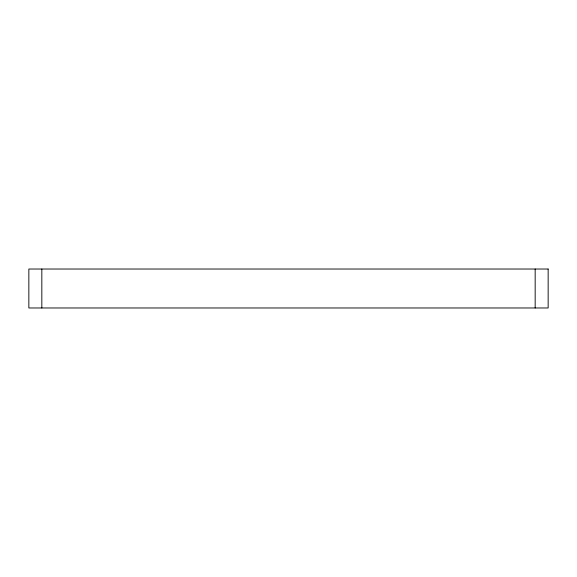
<?xml version="1.0" encoding="UTF-8"?>
<svg xmlns="http://www.w3.org/2000/svg" width="577" height="577" viewBox="0 0 577 577"><rect width="100%" height="100%" fill="white"/><g stroke="black" fill="none" stroke-linecap="round" stroke-linejoin="round"><path stroke-width="0.87" d="M535.167 269.026L535.167 307.974M41.832 269.026L41.832 307.974M548.15 269.026L28.85 269.026L28.85 307.974L548.15 307.974L548.15 269.026"/></g></svg>
